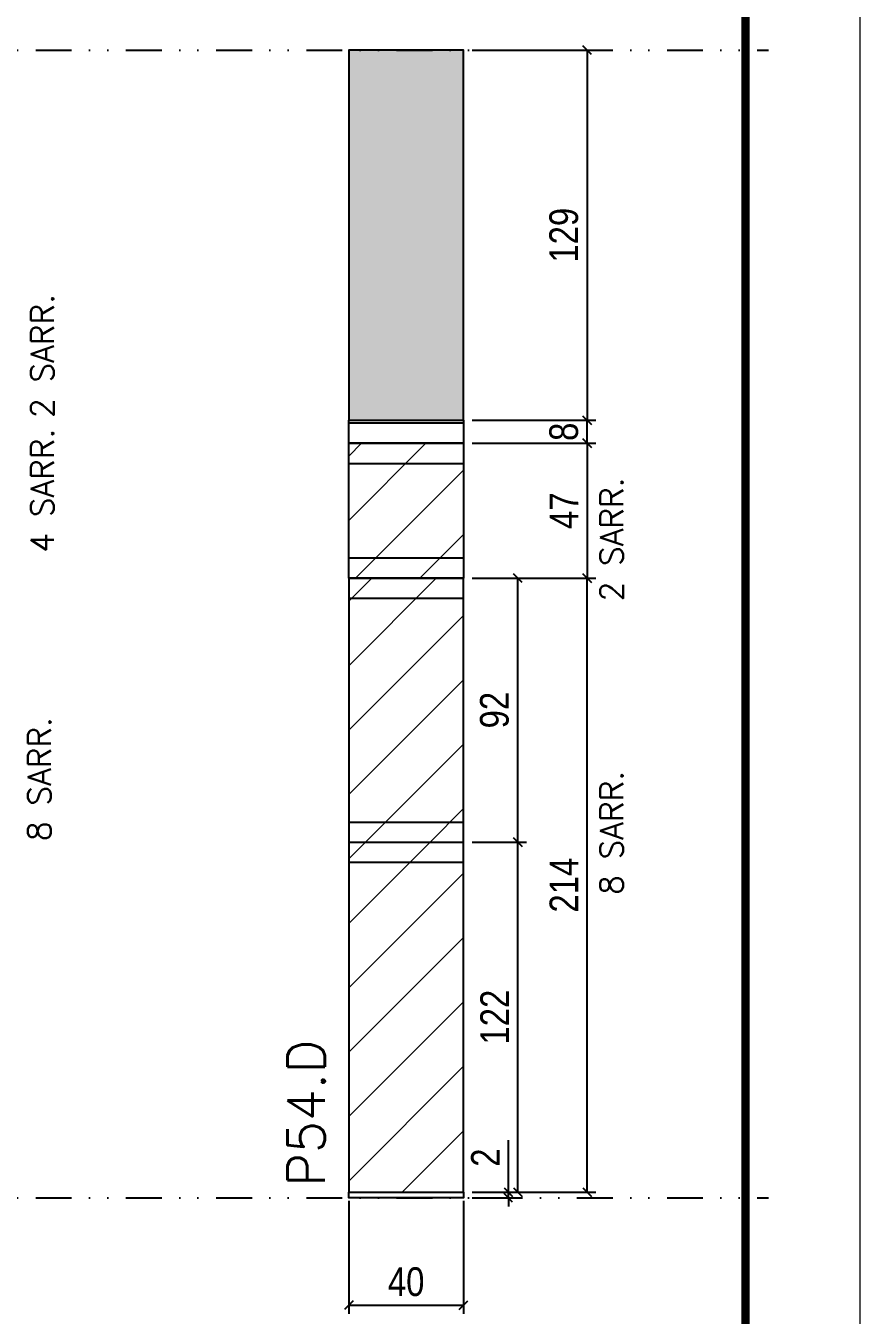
# Model space of a CAD drawing. Extents: x 28748 to 35002, y 14885 to 43501.
# Drawn here: x 34697.4 to 34988.3, y 33612.6 to 34061.9 of the extents above; entities that cross this region are included whole.
import ezdxf

# ---------------------------------------------------------------- set-up
doc = ezdxf.new("R2010")
doc.units = 0
doc.linetypes.add('DASHED', pattern=[0.75, 0.5, -0.25])
doc.linetypes.add('DIVIDE2', pattern=[0.625, 0.25, -0.125, 0, -0.125, 0, -0.125])
for name, color, linetype in [('COTA', 241, 'Continuous'), ('Nível', 160, 'Continuous'), ('Painéis', 200, 'Continuous'), ('SARR_2.2x7', 40, 'Continuous')]:
    doc.layers.add(name, color=color, linetype=linetype)
for name, color, linetype, lineweight in [('Folhas', 255, 'Continuous', 9), ('Hachura', 251, 'Continuous', 9), ('SARRAFO DE PRESSAO', 251, 'DASHED', 9), ('Texto Seção', 7, 'Continuous', 15)]:
    doc.layers.add(name, color=color, linetype=linetype, lineweight=lineweight)
doc.styles.add('COTA TECNICA', font='techl___.ttf', dxfattribs={"height": 10})
doc.styles.add('COTA TECNICA-50', font='techl___.ttf', dxfattribs={"height": 10})
doc.styles.add('REGUA-120', font='ROMANS.shx', dxfattribs={"height": 15})
doc.styles.add('ROMANS', font='romans.shx')
doc.dimstyles.new('COTA PAINEL-50', dxfattribs={"dimtxt": 10, "dimasz": 3, "dimexe": 3, "dimexo": 3, "dimgap": 3, "dimtad": 1, "dimdec": 1, "dimzin": 12, "dimdsep": 46, "dimtxsty": 'COTA TECNICA-50', "dimblk1": 'OBLIQUE', "dimblk2": 'OBLIQUE', "dimsah": 1, "dimcen": 0.9, "dimclrd": 4, "dimclre": 4, "dimclrt": 240, "dimadec": 1, "dimazin": 3, "dimtfac": 1, "dimtdec": 1, "dimtmove": 0, "dimatfit": 3, "dimfxl": 1, "dimtolj": 1, "dimtzin": 12, "dimarcsym": 0})
doc.dimstyles.new('PAINEL', dxfattribs={"dimtxt": 10, "dimasz": 3, "dimexe": 3, "dimexo": 3, "dimgap": 3, "dimtad": 1, "dimdec": 1, "dimzin": 12, "dimdsep": 46, "dimtxsty": 'COTA TECNICA', "dimblk1": 'OBLIQUE', "dimblk2": 'OBLIQUE', "dimsah": 1, "dimcen": 0.9, "dimclrd": 4, "dimclre": 4, "dimclrt": 240, "dimadec": 1, "dimazin": 3, "dimtfac": 1, "dimtdec": 1, "dimtmove": 0, "dimatfit": 3, "dimfxl": 1, "dimtolj": 1, "dimtzin": 12, "dimarcsym": 0})
pattern_1 = [(45, (-97094.607, 8260.539), (-11.2253202, 11.2253202), [])]

# ---------------------------------------------------------------- blocks, each defined once
blk = doc.blocks.new('9999999999')
at = {"layer": 'Folhas'}
blk.add_lwpolyline([(98138.98, 34190.21), (99623.98, 34190.21), (99623.98, 35240.21), (98138.98, 35240.21)], close=True, dxfattribs=at)
at = {"layer": 'Folhas', "color": 30, "const_width": 3}
blk.add_lwpolyline([(98213.98, 34230.21), (99583.98, 34230.21), (99583.98, 35200.21), (98213.98, 35200.21)], close=True, dxfattribs=at)
blk = doc.blocks.new('_Oblique')
at = {"color": 0, "linetype": 'ByBlock', "lineweight": -2}
blk.add_line((-0.5, -0.5), (0.5, 0.5), dxfattribs=at)
blk = doc.blocks.new('*D1261')
at = {"layer": 'COTA', "color": 4, "lineweight": -2, "transparency": 16777216}
for p, q in [((34810, 33652.43), (34810, 33613.08)), ((34850, 33652.43), (34850, 33613.08)), ((34810, 33616.08), (34850, 33616.08))]:
    blk.add_line(p, q, dxfattribs=at)
at = {"layer": 'Defpoints', "color": 0, "transparency": 16777216}
for p in [(34810, 33655.43), (34850, 33655.43), (34850, 33616.08)]:
    blk.add_point(p, dxfattribs=at)
at = {"layer": 'COTA', "color": 4, "lineweight": -2, "transparency": 16777216, "xscale": 3, "yscale": 3, "zscale": 3, "rotation": 180}
blk.add_blockref('_Oblique', (34810, 33616.08), dxfattribs=at)
at = {"layer": 'COTA', "color": 4, "lineweight": -2, "transparency": 16777216, "xscale": 3, "yscale": 3, "zscale": 3}
blk.add_blockref('_Oblique', (34850, 33616.08), dxfattribs=at)
at = {"layer": 'COTA', "color": 240, "transparency": 16777216, "insert": (34830, 33624.18), "char_height": 10, "attachment_point": 5, "style": 'COTA TECNICA'}
blk.add_mtext('\\A1;40', dxfattribs=at)
blk = doc.blocks.new('*D1262')
at = {"layer": 'COTA', "color": 4, "lineweight": -2, "transparency": 16777216}
for p, q in [((34865.64, 33655.43), (34865.64, 33673.54)), ((34853, 33655.43), (34868.64, 33655.43)), ((34853, 33653.43), (34868.64, 33653.43)), ((34865.64, 33653.43), (34865.64, 33655.43)), ((34865.64, 33653.43), (34865.64, 33650.43))]:
    blk.add_line(p, q, dxfattribs=at)
at = {"layer": 'Defpoints', "color": 0, "transparency": 16777216}
for p in [(34850, 33655.43), (34850, 33653.43), (34865.64, 33655.43)]:
    blk.add_point(p, dxfattribs=at)
at = {"layer": 'COTA', "color": 4, "lineweight": -2, "transparency": 16777216, "xscale": 3, "yscale": 3, "zscale": 3}
for p, rotation in [((34865.64, 33655.43), 270), ((34865.64, 33653.43), 90)]:
    blk.add_blockref('_Oblique', p, dxfattribs=dict(at, rotation=rotation))
at = {"layer": 'COTA', "color": 240, "transparency": 16777216, "insert": (34857.64, 33667.48), "char_height": 10, "attachment_point": 5, "rotation": 90, "style": 'COTA TECNICA-50'}
blk.add_mtext('\\A1;2', dxfattribs=at)
blk = doc.blocks.new('*D2001')
at = {"layer": 'COTA', "color": 4, "linetype": 'ByBlock', "lineweight": -2, "transparency": 16777216}
for p, q in [((34853, 34053.43), (34896.09, 34053.43)), ((34893.09, 34053.43), (34893.09, 33924.43)), ((34853, 33924.43), (34896.09, 33924.43))]:
    blk.add_line(p, q, dxfattribs=at)
at = {"layer": 'Defpoints', "color": 0, "linetype": 'ByBlock', "transparency": 16777216}
for p in [(34850, 34053.43), (34850, 33924.43), (34893.09, 33924.43)]:
    blk.add_point(p, dxfattribs=at)
at = {"layer": 'COTA', "color": 4, "linetype": 'ByBlock', "lineweight": -2, "transparency": 16777216, "xscale": 3, "yscale": 3, "zscale": 3}
for p, rotation in [((34893.09, 34053.43), 90), ((34893.09, 33924.43), 270)]:
    blk.add_blockref('_Oblique', p, dxfattribs=dict(at, rotation=rotation))
at = {"layer": 'COTA', "color": 240, "linetype": 'ByBlock', "transparency": 16777216, "insert": (34885, 33988.93), "char_height": 10, "attachment_point": 5, "rotation": 90, "style": 'COTA TECNICA'}
blk.add_mtext('\\A1;129', dxfattribs=at)
blk = doc.blocks.new('*D2002')
at = {"layer": 'COTA', "color": 4, "linetype": 'ByBlock', "lineweight": -2, "transparency": 16777216}
for p, q in [((34853, 33869.43), (34896.09, 33869.43)), ((34893.09, 33655.43), (34893.09, 33869.43)), ((34853, 33655.43), (34896.09, 33655.43))]:
    blk.add_line(p, q, dxfattribs=at)
at = {"layer": 'Defpoints', "color": 0, "linetype": 'ByBlock', "transparency": 16777216}
for p in [(34850, 33869.43), (34893.09, 33869.43), (34850, 33655.43)]:
    blk.add_point(p, dxfattribs=at)
at = {"layer": 'COTA', "color": 4, "linetype": 'ByBlock', "lineweight": -2, "transparency": 16777216, "xscale": 3, "yscale": 3, "zscale": 3}
for p, rotation in [((34893.09, 33869.43), 90), ((34893.09, 33655.43), 270)]:
    blk.add_blockref('_Oblique', p, dxfattribs=dict(at, rotation=rotation))
at = {"layer": 'COTA', "color": 240, "linetype": 'ByBlock', "transparency": 16777216, "insert": (34885.01, 33762.43), "char_height": 10, "attachment_point": 5, "rotation": 90, "style": 'COTA TECNICA'}
blk.add_mtext('\\A1;214', dxfattribs=at)
blk = doc.blocks.new('*D2003')
at = {"layer": 'COTA', "color": 4, "linetype": 'ByBlock', "lineweight": -2, "transparency": 16777216}
for p, q in [((34853, 33777.43), (34871.91, 33777.43)), ((34868.91, 33655.43), (34868.91, 33777.43)), ((34853, 33655.43), (34871.91, 33655.43))]:
    blk.add_line(p, q, dxfattribs=at)
at = {"layer": 'Defpoints', "color": 0, "linetype": 'ByBlock', "transparency": 16777216}
for p in [(34850, 33777.43), (34868.91, 33777.43), (34850, 33655.43)]:
    blk.add_point(p, dxfattribs=at)
at = {"layer": 'COTA', "color": 4, "linetype": 'ByBlock', "lineweight": -2, "transparency": 16777216, "xscale": 3, "yscale": 3, "zscale": 3}
for p, rotation in [((34868.91, 33777.43), 90), ((34868.91, 33655.43), 270)]:
    blk.add_blockref('_Oblique', p, dxfattribs=dict(at, rotation=rotation))
at = {"layer": 'COTA', "color": 240, "linetype": 'ByBlock', "transparency": 16777216, "insert": (34860.85, 33716.43), "char_height": 10, "attachment_point": 5, "rotation": 90, "style": 'COTA TECNICA'}
blk.add_mtext('\\A1;122', dxfattribs=at)
blk = doc.blocks.new('*D2004')
at = {"layer": 'COTA', "color": 4, "linetype": 'ByBlock', "lineweight": -2, "transparency": 16777216}
for p, q in [((34853, 33869.43), (34871.91, 33869.43)), ((34868.91, 33777.43), (34868.91, 33869.43)), ((34853, 33777.43), (34871.91, 33777.43))]:
    blk.add_line(p, q, dxfattribs=at)
at = {"layer": 'Defpoints', "color": 0, "linetype": 'ByBlock', "transparency": 16777216}
for p in [(34850, 33869.43), (34868.91, 33869.43), (34850, 33777.43)]:
    blk.add_point(p, dxfattribs=at)
at = {"layer": 'COTA', "color": 4, "linetype": 'ByBlock', "lineweight": -2, "transparency": 16777216, "xscale": 3, "yscale": 3, "zscale": 3}
for p, rotation in [((34868.91, 33869.43), 90), ((34868.91, 33777.43), 270)]:
    blk.add_blockref('_Oblique', p, dxfattribs=dict(at, rotation=rotation))
at = {"layer": 'COTA', "color": 240, "linetype": 'ByBlock', "transparency": 16777216, "insert": (34860.82, 33823.43), "char_height": 10, "attachment_point": 5, "rotation": 90, "style": 'COTA TECNICA'}
blk.add_mtext('\\A1;92', dxfattribs=at)
blk = doc.blocks.new('*D1420')
at = {"layer": 'COTA', "color": 4, "lineweight": -2, "transparency": 16777216}
for p, q in [((34853, 33916.43), (34896.09, 33916.43)), ((34893.09, 33916.43), (34893.09, 33869.43)), ((34853, 33869.43), (34896.09, 33869.43))]:
    blk.add_line(p, q, dxfattribs=at)
at = {"layer": 'Defpoints', "color": 0, "transparency": 16777216}
for p in [(34850, 33916.43), (34850, 33869.43), (34893.09, 33869.43)]:
    blk.add_point(p, dxfattribs=at)
at = {"layer": 'COTA', "color": 4, "lineweight": -2, "transparency": 16777216, "xscale": 3, "yscale": 3, "zscale": 3}
for p, rotation in [((34893.09, 33916.43), 90), ((34893.09, 33869.43), 270)]:
    blk.add_blockref('_Oblique', p, dxfattribs=dict(at, rotation=rotation))
at = {"layer": 'COTA', "color": 240, "transparency": 16777216, "insert": (34885.01, 33892.93), "char_height": 10, "attachment_point": 5, "rotation": 90, "style": 'COTA TECNICA-50'}
blk.add_mtext('\\A1;47', dxfattribs=at)
blk = doc.blocks.new('*D2606')
at = {"layer": 'COTA', "color": 4, "lineweight": -2, "transparency": 16777216}
for p, q in [((34853, 33924.43), (34896.09, 33924.43)), ((34893.09, 33916.43), (34893.09, 33924.43)), ((34853, 33916.43), (34896.09, 33916.43))]:
    blk.add_line(p, q, dxfattribs=at)
at = {"layer": 'Defpoints', "color": 0, "transparency": 16777216}
for p in [(34850, 33924.43), (34893.09, 33924.43), (34850, 33916.43)]:
    blk.add_point(p, dxfattribs=at)
at = {"layer": 'COTA', "color": 4, "lineweight": -2, "transparency": 16777216, "xscale": 3, "yscale": 3, "zscale": 3}
for p, rotation in [((34893.09, 33924.43), 90), ((34893.09, 33916.43), 270)]:
    blk.add_blockref('_Oblique', p, dxfattribs=dict(at, rotation=rotation))
at = {"layer": 'COTA', "color": 240, "transparency": 16777216, "insert": (34884.99, 33920.43), "char_height": 10, "attachment_point": 5, "rotation": 90, "style": 'COTA TECNICA'}
blk.add_mtext('\\A1;8', dxfattribs=at)

msp = doc.modelspace()

# ---------------------------------------------------------------- hatches: boundary and pattern name
at = {"layer": 'COTA', "linetype": 'ByBlock'}
h = msp.add_hatch(dxfattribs=at)
h.set_pattern_fill('AR-CONC', color=256, scale=0.03)
h.set_pattern_definition([(50, (-96899.098, 4778.014), (5.46554007, -0.47817257), [0.5715, -6.2865]), (355, (-96899.098, 4778.014), (-1.05730264, 5.73170536), [0.4572, -5.02921753]), (100.4514447, (-96898.6426, 4777.974), (4.40823741, 5.25353256), [0.48570026, -5.34270734]), (46.1842, (-96899.098, 4779.538), (8.13237123, -1.26126984), [0.85725, -9.42975]), (96.6355576, (-96898.4204, 4779.433), (7.122124, 7.42278374), [0.7285507, -8.01406824]), (351.184151, (-96899.098, 4779.538), (7.122124, 7.42278374), [0.685799, -7.54379196]), (21, (-96898.336, 4779.157), (4.54843174, -3.06795595), [0.5715, -6.2865]), (326, (-96898.336, 4779.157), (1.85406085, 5.52563898), [0.4572, -5.0292]), (71.451445, (-96897.957, 4778.901), (6.40249258, 2.45768307), [0.48570026, -5.34269813]), (37.5, (-96899.0981, 4778.0139), (0.092658098, 2.536651166), [0, -4.96824, 0, -5.1054, 0, -5.04825]), (7.5, (-96899.098, 4778.014), (2.004589875, 3.005417245), [0, -2.91084, 0, -4.85394, 0, -1.92405]), (327.5, (-96900.7974, 4778.0139), (4.067717855, -0.17186232), [0, -1.905, 0, -5.9436, 0, -7.8867]), (317.5, (-96901.5594, 4778.014), (4.44387544, 0.76279473), [0, -2.4765, 0, -3.94716, 0, -5.6007])])
h.paths.add_polyline_path([(34810, 33924.43), (34850, 33924.43), (34850, 34053.43), (34810, 34053.43)])
at = {"layer": 'Hachura'}
h = msp.add_hatch(dxfattribs=at)
h.set_pattern_fill('ANSI31', color=256, scale=5)
h.paths.add_polyline_path([(34850, 33916.43), (34810, 33916.43), (34810, 33869.43), (34850, 33869.43)])
at = {"layer": 'Hachura', "linetype": 'ByBlock'}
h = msp.add_hatch(dxfattribs=at)
h.set_pattern_fill('ANSI31', color=256, scale=5)
h.set_pattern_definition(pattern_1)
h.paths.add_polyline_path([(34810, 33777.43), (34850, 33777.43), (34850, 33869.43), (34810, 33869.43)])
h = msp.add_hatch(dxfattribs=at)
h.set_pattern_fill('ANSI31', color=256, scale=5)
h.set_pattern_definition(pattern_1)
h.paths.add_polyline_path([(34850, 33777.43), (34810, 33777.43), (34810, 33655.43), (34850, 33655.43)])

# ---------------------------------------------------------------- linework, layer by layer
at = {"layer": 'COTA', "linetype": 'ByBlock'}
msp.add_lwpolyline([(34810, 33924.43), (34850, 33924.43), (34850, 34053.43), (34810, 34053.43)], close=True, dxfattribs=at)
at = {"layer": 'Nível', "color": 4, "linetype": 'DIVIDE2', "ltscale": 50}
for p, q in [((33946.05, 34053.43), (34956.39, 34053.43)), ((33946.05, 33653.43), (34956.39, 33653.43))]:
    msp.add_line(p, q, dxfattribs=at)
at = {"layer": 'Painéis'}
for p, q in [((34810, 33916.43), (34810, 33924.43)), ((34810, 33924.43), (34850, 33924.43)), ((34850, 33924.43), (34850, 33916.43)), ((34810, 33916.43), (34850, 33916.43)), ((34810, 33869.43), (34810, 33916.43)), ((34850, 33916.43), (34810, 33916.43)), ((34850, 33916.43), (34850, 33869.43)), ((34810, 33869.43), (34850, 33869.43)), ((34850, 33869.43), (34810, 33869.43)), ((34810, 33869.43), (34810, 33869.43)), ((34850, 33869.43), (34810, 33869.43)), ((34810, 33869.43), (34850, 33869.43)), ((34810, 33869.43), (34850, 33869.43)), ((34850, 33869.43), (34810, 33869.43)), ((34850, 33869.43), (34850, 33869.43)), ((34810, 33777.43), (34850, 33777.43))]:
    msp.add_line(p, q, dxfattribs=at)
for points in [[(34810, 33655.43), (34850, 33655.43), (34850, 33869.43), (34810, 33869.43)], [(34810, 33655.43), (34850, 33655.43), (34850, 33653.43), (34810, 33653.43)]]:
    msp.add_lwpolyline(points, close=True, dxfattribs=at)
at = {"layer": 'SARR_2.2x7'}
for p, q in [((34850, 33923.43), (34810, 33923.43)), ((34810, 33909.43), (34850, 33909.43)), ((34850, 33876.43), (34810, 33876.43)), ((34810, 33862.43), (34850, 33862.43)), ((34810, 33784.43), (34850, 33784.43)), ((34810, 33770.43), (34850, 33770.43))]:
    msp.add_line(p, q, dxfattribs=at)

# ---------------------------------------------------------------- block references
at = {"layer": 'SARRAFO DE PRESSAO', "color": 6, "linetype": 'ByBlock'}
msp.add_blockref('9999999999', (-64635.64, -928.06), dxfattribs=at)

# ---------------------------------------------------------------- texts
at = {"layer": 'Texto Seção', "linetype": 'Continuous', "style": 'ROMANS'}
for s, p in [('2 SARR.', (34707.09, 33925.23)), ('4 SARR.', (34707.09, 33878.3)), ('2 SARR.', (34905.63, 33861.32)), ('8 SARR.', (34706.12, 33777.8)), ('8 SARR.', (34905.63, 33759.06))]:
    msp.add_text(s, height=8, rotation=90, dxfattribs=at).set_placement(p)
at = {"layer": 'Texto Seção', "insert": (34801.67, 33657.35), "char_height": 13, "width": 285.3299, "attachment_point": 7, "rotation": 90, "style": 'REGUA-120'}
msp.add_mtext('P54.D', dxfattribs=at)

# ---------------------------------------------------------------- dimensions: what is measured, and where the dimension line sits
at = {"layer": 'COTA', "linetype": 'ByBlock'}
for base, p1, p2, picture, middle in [((34893.09, 33924.43), (34850, 34053.43), (34850, 33924.43), '*D2001', (34885, 33988.93)), ((34893.09, 33869.43), (34850, 33655.43), (34850, 33869.43), '*D2002', (34885.01, 33762.43)), ((34868.91, 33777.43), (34850, 33655.43), (34850, 33777.43), '*D2003', (34860.85, 33716.43))]:
    dim = msp.add_linear_dim(base=base, p1=p1, p2=p2, angle=90, dimstyle='PAINEL', dxfattribs=at)
    dim.commit()
    dim.dimension.update_dxf_attribs({"geometry": picture, "text_midpoint": middle})
at = {"layer": 'COTA'}
for base, p1, p2, dimstyle, picture, middle in [((34893.09, 33924.43), (34850, 33916.43), (34850, 33924.43), 'PAINEL', '*D2606', (34893.09, 33920.43)), ((34865.64, 33655.43), (34850, 33653.43), (34850, 33655.43), 'COTA PAINEL-50', '*D1262', (34865.64, 33667.48))]:
    dim = msp.add_linear_dim(base=base, p1=p1, p2=p2, angle=90, dimstyle=dimstyle, dxfattribs=at)
    dim.commit()
    dim.dimension.update_dxf_attribs({"geometry": picture, "text_midpoint": middle, "dimtype": 160})
dim = msp.add_linear_dim(base=(34893.09, 33869.43), p1=(34850, 33916.43), p2=(34850, 33869.43), angle=90, dimstyle='COTA PAINEL-50', dxfattribs=at)
dim.commit()
dim.dimension.update_dxf_attribs({"geometry": '*D1420', "text_midpoint": (34885.01, 33892.93)})
at = {"layer": 'COTA', "linetype": 'ByBlock'}
dim = msp.add_linear_dim(base=(34868.91, 33869.43), p1=(34850, 33777.43), p2=(34850, 33869.43), angle=90, dimstyle='PAINEL', override={"dimtmove": 1}, dxfattribs=at)
dim.commit()
dim.dimension.update_dxf_attribs({"geometry": '*D2004', "text_midpoint": (34868.91, 33823.43), "dimtype": 160})
at = {"layer": 'COTA'}
dim = msp.add_linear_dim(base=(34850, 33616.08), p1=(34810, 33655.43), p2=(34850, 33655.43), dimstyle='PAINEL', override={"dimarcsym": 2}, dxfattribs=at)
dim.commit()
dim.dimension.update_dxf_attribs({"geometry": '*D1261', "text_midpoint": (34830, 33624.18)})

doc.saveas('drawing.dxf')
